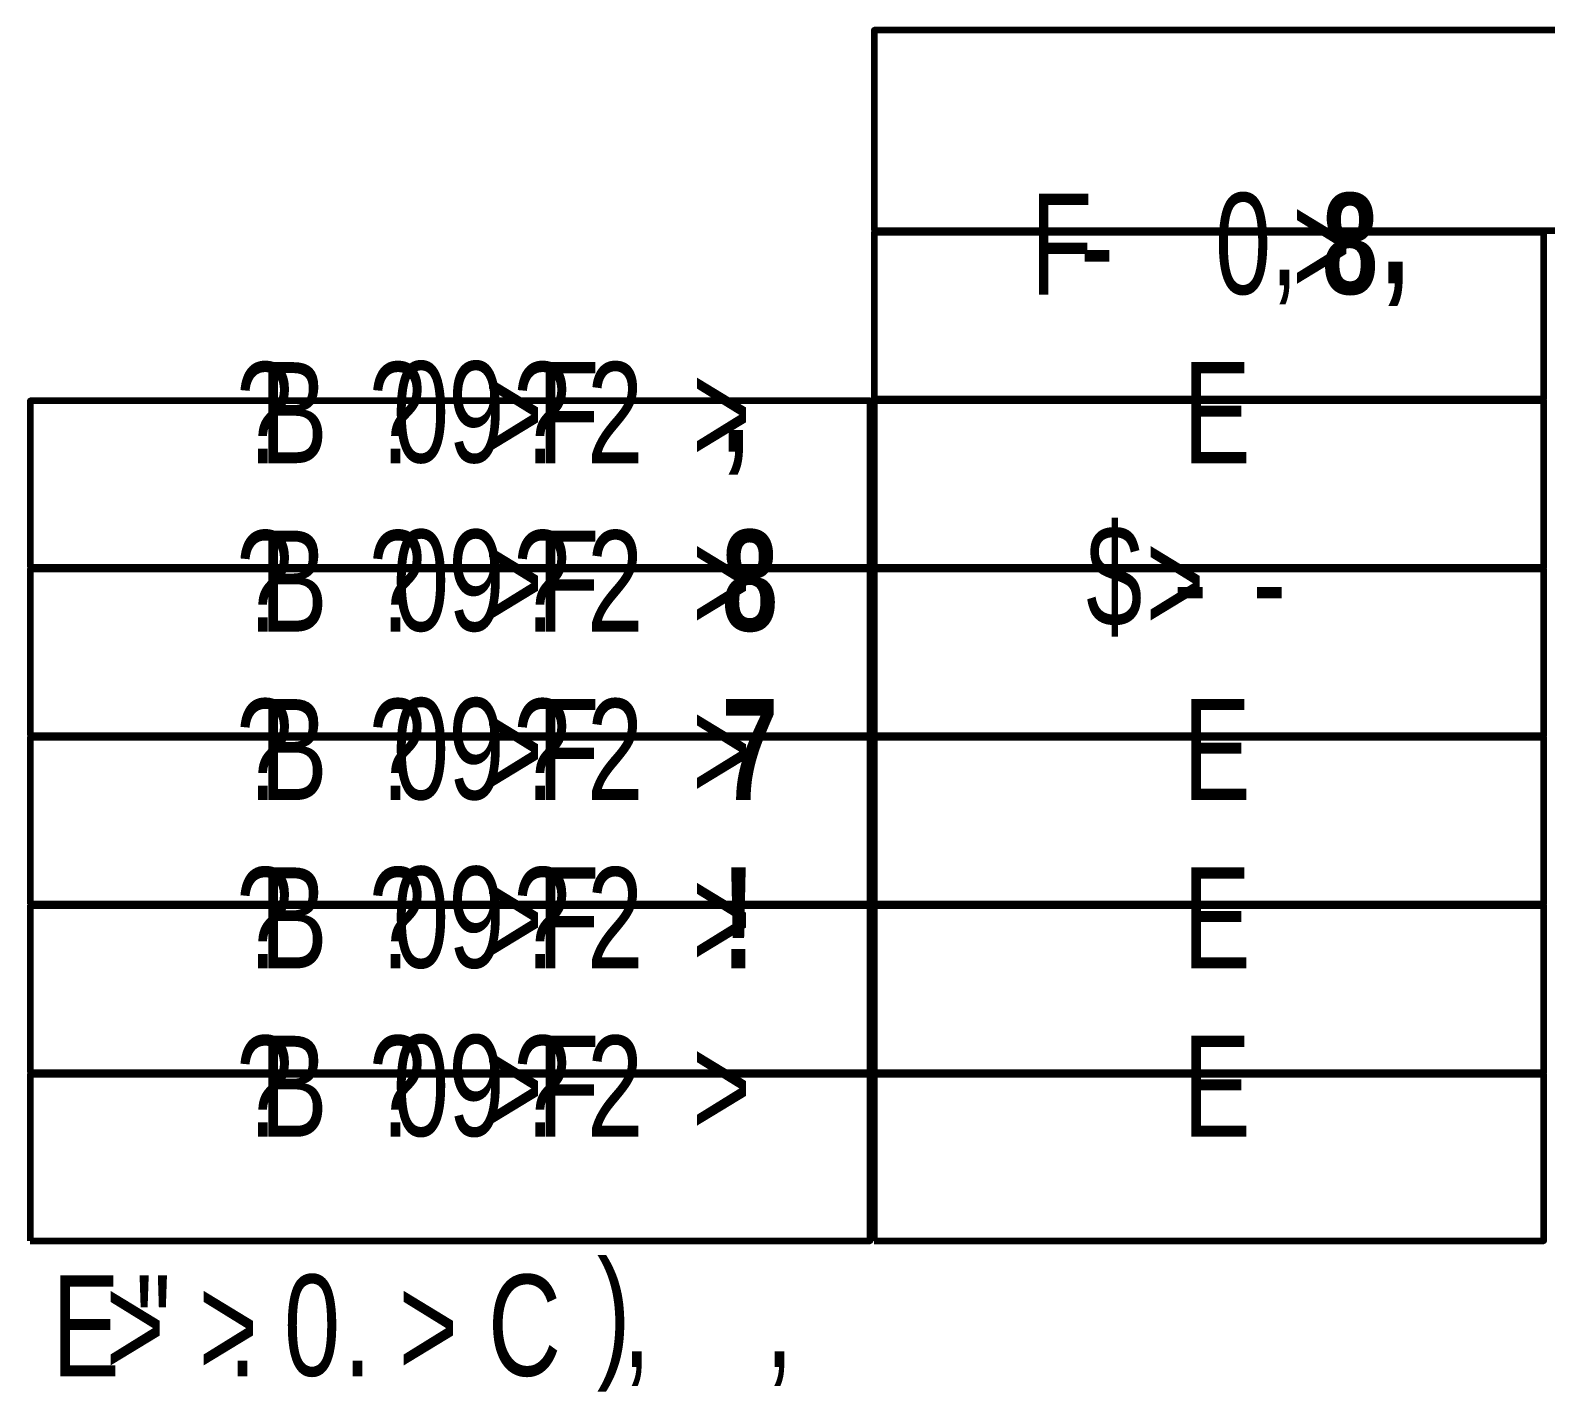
# Model space of a CAD drawing. Header units: inches. Extents: x 19 to 378, y -1 to 556.
# Drawn here: x 177.7 to 262.7, y 135.9 to 212.2 of the extents above; entities that cross this region are included whole.
import ezdxf

# ---------------------------------------------------------------- set-up
doc = ezdxf.new("R2010")
doc.units = ezdxf.units.IN
doc.layers.add('P', color=250, linetype='CONTINUOUS', lineweight=100)
doc.layers.add('Text', color=250, linetype='CONTINUOUS', lineweight=100)
doc.styles.get("Standard").update_dxf_attribs({"font": 'txt', "width": 0.75})

msp = doc.modelspace()

# ---------------------------------------------------------------- linework, layer by layer
at = {"layer": 'P', "color": 0, "linetype": 'CONTINUOUS'}
for points in [[(225, 201), (338.222, 201), (338.222, 212.222), (225, 212.222), (225, 201)], [(225, 191.556), (262.556, 191.556), (262.556, 200.889), (225, 200.889), (225, 191.556)], [(177.667, 182.111), (224.778, 182.111), (224.778, 191.444), (177.667, 191.444), (177.667, 182.111)], [(225, 182.111), (262.556, 182.111), (262.556, 191.444), (225, 191.444), (225, 182.111)], [(177.667, 172.667), (224.778, 172.667), (224.778, 182), (177.667, 182), (177.667, 172.667)], [(225, 172.667), (262.556, 172.667), (262.556, 182), (225, 182), (225, 172.667)], [(177.667, 163.222), (224.778, 163.222), (224.778, 172.556), (177.667, 172.556), (177.667, 163.222)], [(225, 163.222), (262.556, 163.222), (262.556, 172.556), (225, 172.556), (225, 163.222)], [(177.667, 153.778), (224.778, 153.778), (224.778, 163.111), (177.667, 163.111), (177.667, 153.778)], [(225, 153.778), (262.556, 153.778), (262.556, 163.111), (225, 163.111), (225, 153.778)], [(177.667, 144.333), (224.778, 144.333), (224.778, 153.667), (177.667, 153.667), (177.667, 144.333)], [(225, 144.333), (262.556, 144.333), (262.556, 153.667), (225, 153.667), (225, 144.333)]]:
    msp.add_lwpolyline(points, dxfattribs=at)

# ---------------------------------------------------------------- texts
at = {"layer": 'Text', "color": 0, "linetype": 'CONTINUOUS', "attachment_point": 4}
for s, insert, char_height, width in [('{\\fFutura|b1|i0|c1|p15;}', (261, 211.222), 6.33333, 6.66667), ('{\\fFutura|b0|i0|c1|p15;0}', (244.111, 200.222), 5.66667, 6), ('{\\fFutura|b1|i0|c1|p15;8}', (250.111, 200.222), 5.66667, 6), ('{\\fFutura|b0|i0|c1|p15;F}', (233.778, 200.222), 5.66667, 6), ('{\\fFutura|b0|i0|c1|p15;>}', (248.444, 200.222), 5.66667, 6), ('{\\fFutura|b0|i0|c1|p15;}', (230.778, 200.222), 5.66667, 6), ('{\\fFutura|b0|i0|c1|p15;-}', (236.556, 200.222), 5.66667, 6), ('{\\fFutura|b0|i0|c1|p15;}', (241, 200.222), 5.66667, 6), ('{\\fFutura|b1|i0|c1|p15;,}', (253.444, 200.222), 5.66667, 6), ('{\\fFutura|b0|i0|c1|p15;,}', (247.222, 200.222), 5.66667, 6), ('{\\fFutura|b0|i0|c1|p15;?}', (189.222, 190.778), 5.66667, 6), ('{\\fFutura|b0|i0|c1|p15;B}', (190.556, 190.778), 5.66667, 6), ('{\\fFutura|b0|i0|c1|p15;?}', (196.667, 190.778), 5.66667, 6), ('{\\fFutura|b0|i0|c1|p15;0}', (198, 190.778), 5.66667, 6), ('{\\fFutura|b0|i0|c1|p15;9}', (201.111, 190.778), 5.66667, 6), ('{\\fFutura|b0|i0|c1|p15;?}', (204.778, 190.778), 5.66667, 6), ('{\\fFutura|b0|i0|c1|p15;F}', (206.111, 190.778), 5.66667, 6), ('{\\fFutura|b0|i0|c1|p15;2}', (208.889, 190.778), 5.66667, 6), ('{\\fFutura|b0|i0|c1|p15;E}', (242.333, 190.778), 5.66667, 6), ('{\\fFutura|b0|i0|c1|p15;>}', (203.111, 190.778), 5.66667, 6), ('{\\fFutura|b0|i0|c1|p15;>}', (214.778, 190.778), 5.66667, 6), ('{\\fFutura|b0|i0|c1|p15;}', (182.667, 190.778), 5.66667, 6), ('{\\fFutura|b0|i0|c1|p15;}', (186.667, 190.778), 5.66667, 6), ('{\\fFutura|b0|i0|c1|p15;}', (193.444, 190.778), 5.66667, 6), ('{\\fFutura|b0|i0|c1|p15; }', (212, 190.778), 5.66667, 6), ('{\\fFutura|b1|i0|c1|p15;,}', (216.444, 190.778), 5.66667, 6), ('{\\fFutura|b0|i0|c1|p15;$}', (236.889, 181.333), 5.66667, 6), ('{\\fFutura|b0|i0|c1|p15;?}', (189.222, 181.333), 5.66667, 6), ('{\\fFutura|b0|i0|c1|p15;B}', (190.556, 181.333), 5.66667, 6), ('{\\fFutura|b0|i0|c1|p15;?}', (196.667, 181.333), 5.66667, 6), ('{\\fFutura|b0|i0|c1|p15;0}', (198, 181.333), 5.66667, 6), ('{\\fFutura|b0|i0|c1|p15;9}', (201.111, 181.333), 5.66667, 6), ('{\\fFutura|b0|i0|c1|p15;?}', (204.778, 181.333), 5.66667, 6), ('{\\fFutura|b0|i0|c1|p15;F}', (206.111, 181.333), 5.66667, 6), ('{\\fFutura|b0|i0|c1|p15;2}', (208.889, 181.333), 5.66667, 6), ('{\\fFutura|b1|i0|c1|p15;8}', (216.444, 181.333), 5.66667, 6), ('{\\fFutura|b0|i0|c1|p15;>}', (203.111, 181.333), 5.66667, 6), ('{\\fFutura|b0|i0|c1|p15;>}', (214.778, 181.333), 5.66667, 6), ('{\\fFutura|b0|i0|c1|p15;>}', (240.222, 181.333), 5.66667, 6), ('{\\fFutura|b0|i0|c1|p15;}', (182.667, 181.333), 5.66667, 6), ('{\\fFutura|b0|i0|c1|p15;}', (186.667, 181.333), 5.66667, 6), ('{\\fFutura|b0|i0|c1|p15;}', (193.444, 181.333), 5.66667, 6), ('{\\fFutura|b0|i0|c1|p15; }', (212, 181.333), 5.66667, 6), ('{\\fFutura|b0|i0|c1|p15;-}', (241.778, 181.333), 5.66667, 6), ('{\\fFutura|b0|i0|c1|p15;-}', (246.222, 181.333), 5.66667, 6), ('{\\fFutura|b0|i0|c1|p15;?}', (189.222, 171.889), 5.66667, 6), ('{\\fFutura|b0|i0|c1|p15;B}', (190.556, 171.889), 5.66667, 6), ('{\\fFutura|b0|i0|c1|p15;?}', (196.667, 171.889), 5.66667, 6), ('{\\fFutura|b0|i0|c1|p15;0}', (198, 171.889), 5.66667, 6), ('{\\fFutura|b0|i0|c1|p15;9}', (201.111, 171.889), 5.66667, 6), ('{\\fFutura|b0|i0|c1|p15;?}', (204.778, 171.889), 5.66667, 6), ('{\\fFutura|b0|i0|c1|p15;F}', (206.111, 171.889), 5.66667, 6), ('{\\fFutura|b0|i0|c1|p15;2}', (208.889, 171.889), 5.66667, 6), ('{\\fFutura|b1|i0|c1|p15;7}', (216.444, 171.889), 5.66667, 6), ('{\\fFutura|b0|i0|c1|p15;E}', (242.333, 171.889), 5.66667, 6), ('{\\fFutura|b0|i0|c1|p15;>}', (203.111, 171.889), 5.66667, 6), ('{\\fFutura|b0|i0|c1|p15;>}', (214.778, 171.889), 5.66667, 6), ('{\\fFutura|b0|i0|c1|p15;}', (182.667, 171.889), 5.66667, 6), ('{\\fFutura|b0|i0|c1|p15;}', (186.667, 171.889), 5.66667, 6), ('{\\fFutura|b0|i0|c1|p15;}', (193.444, 171.889), 5.66667, 6), ('{\\fFutura|b0|i0|c1|p15; }', (212, 171.889), 5.66667, 6), ('{\\fFutura|b0|i0|c1|p15;?}', (189.222, 162.444), 5.66667, 6), ('{\\fFutura|b0|i0|c1|p15;B}', (190.556, 162.444), 5.66667, 6), ('{\\fFutura|b0|i0|c1|p15;?}', (196.667, 162.444), 5.66667, 6), ('{\\fFutura|b0|i0|c1|p15;0}', (198, 162.444), 5.66667, 6), ('{\\fFutura|b0|i0|c1|p15;9}', (201.111, 162.444), 5.66667, 6), ('{\\fFutura|b0|i0|c1|p15;?}', (204.778, 162.444), 5.66667, 6), ('{\\fFutura|b0|i0|c1|p15;F}', (206.111, 162.444), 5.66667, 6), ('{\\fFutura|b0|i0|c1|p15;2}', (208.889, 162.444), 5.66667, 6), ('{\\fFutura|b1|i0|c1|p15;!}', (216.444, 162.444), 5.66667, 6), ('{\\fFutura|b0|i0|c1|p15;E}', (242.333, 162.444), 5.66667, 6), ('{\\fFutura|b0|i0|c1|p15;>}', (203.111, 162.444), 5.66667, 6), ('{\\fFutura|b0|i0|c1|p15;>}', (214.778, 162.444), 5.66667, 6), ('{\\fFutura|b0|i0|c1|p15;}', (182.667, 162.444), 5.66667, 6), ('{\\fFutura|b0|i0|c1|p15;}', (186.667, 162.444), 5.66667, 6), ('{\\fFutura|b0|i0|c1|p15;}', (193.444, 162.444), 5.66667, 6), ('{\\fFutura|b0|i0|c1|p15; }', (212, 162.444), 5.66667, 6), ('{\\fFutura|b0|i0|c1|p15;?}', (189.222, 153), 5.66667, 6), ('{\\fFutura|b0|i0|c1|p15;B}', (190.556, 153), 5.66667, 6), ('{\\fFutura|b0|i0|c1|p15;?}', (196.667, 153), 5.66667, 6), ('{\\fFutura|b0|i0|c1|p15;0}', (198, 153), 5.66667, 6), ('{\\fFutura|b0|i0|c1|p15;9}', (201.111, 153), 5.66667, 6), ('{\\fFutura|b0|i0|c1|p15;?}', (204.778, 153), 5.66667, 6), ('{\\fFutura|b0|i0|c1|p15;F}', (206.111, 153), 5.66667, 6), ('{\\fFutura|b0|i0|c1|p15;2}', (208.889, 153), 5.66667, 6), ('{\\fFutura|b0|i0|c1|p15;E}', (242.333, 153), 5.66667, 6), ('{\\fFutura|b0|i0|c1|p15;>}', (203.111, 153), 5.66667, 6), ('{\\fFutura|b0|i0|c1|p15;>}', (214.778, 153), 5.66667, 6), ('{\\fFutura|b0|i0|c1|p15;}', (182.667, 153), 5.66667, 6), ('{\\fFutura|b0|i0|c1|p15;}', (186.667, 153), 5.66667, 6), ('{\\fFutura|b0|i0|c1|p15;}', (193.444, 153), 5.66667, 6), ('{\\fFutura|b0|i0|c1|p15; }', (212, 153), 5.66667, 6), ('{\\fFutura|b1|i0|c1|p15; }', (216.444, 153), 5.66667, 6), ('{\\fFutura|b0|i0|c1|p15;)}', (209.444, 139.556), 5.66667, 6), ('{\\fFutura|b0|i0|c1|p15;E}', (178.889, 139.556), 5.66667, 6), ('{\\fFutura|b0|i0|c1|p15;"}', (183.556, 139.556), 5.66667, 6), ('{\\fFutura|b0|i0|c1|p15;0}', (191.889, 139.556), 5.66667, 6), ('{\\fFutura|b0|i0|c1|p15;C}', (203.333, 139.556), 5.66667, 6), ('{\\fFutura|b0|i0|c1|p15;>}', (181.889, 139.556), 5.66667, 6), ('{\\fFutura|b0|i0|c1|p15;>}', (187.111, 139.556), 5.66667, 6), ('{\\fFutura|b0|i0|c1|p15;>}', (198.333, 139.556), 5.66667, 6), ('{\\fFutura|b0|i0|c1|p15;}', (200, 139.556), 5.66667, 6), ('{\\fFutura|b0|i0|c1|p15;}', (206, 139.556), 5.66667, 6), ('{\\fFutura|b0|i0|c1|p15;}', (212.222, 139.556), 5.66667, 6), ('{\\fFutura|b0|i0|c1|p15;}', (215.556, 139.556), 5.66667, 6), ('{\\fFutura|b0|i0|c1|p15; }', (220.222, 139.556), 5.66667, 6), ('{\\fFutura|b0|i0|c1|p15;,}', (210.889, 139.556), 5.66667, 6), ('{\\fFutura|b0|i0|c1|p15;,}', (218.889, 139.556), 5.66667, 6), ('{\\fFutura|b0|i0|c1|p15;.}', (188.778, 139.556), 5.66667, 6), ('{\\fFutura|b0|i0|c1|p15;.}', (195.222, 139.556), 5.66667, 6)]:
    msp.add_mtext(s, dxfattribs=dict(at, insert=insert, char_height=char_height, width=width))

doc.saveas('drawing.dxf')
